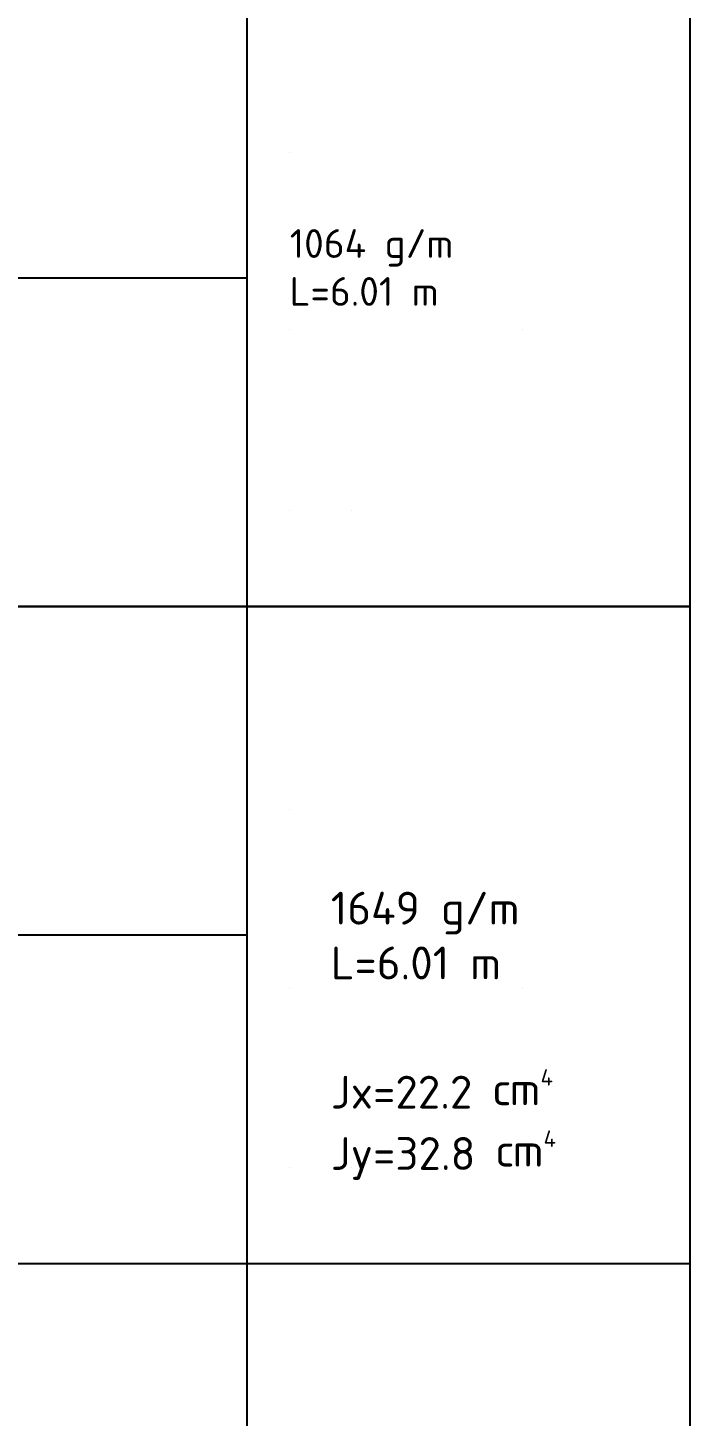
# Model space of a CAD drawing. Extents: x -4122 to 3414, y -5760 to 3840.
# Drawn here: x 780.6 to 941.9, y 762.9 to 1100.9 of the extents above; entities that cross this region are included whole.
import ezdxf

# ---------------------------------------------------------------- set-up
doc = ezdxf.new("R2010")
doc.units = 0
doc.layers.get('DEFPOINTS').update_dxf_attribs({"linetype": 'CONTINUOUS'})
doc.layers.add('TEXT', color=7, linetype='CONTINUOUS')
doc.layers.add('UNMOVABLE', color=4, linetype='CONTINUOUS')
doc.styles.add('ETEM_NAN', font='isocpeur.ttf')

# ---------------------------------------------------------------- blocks, each defined once
blk = doc.blocks.new('E_75_TEST_PAGE')
at = {"layer": 'DEFPOINTS', "color": 3}
for p, q in [((278.81, 0), (278.81, -960)), ((386.8, -960), (386.8, 0)), ((386.8, -160), (73.06, -160))]:
    blk.add_line(p, q, dxfattribs=at)
at = {"layer": 'DEFPOINTS'}
for p, q in [((289.27, -49.4), (289.27, -49.4)), ((278.81, -80), (73.06, -80)), ((289.27, -92.6), (289.27, -92.6)), ((345.86, -92.6), (345.86, -92.6)), ((289.27, -136.6), (289.27, -136.6)), ((304.27, -136.6), (304.27, -136.6)), ((289.27, -849.4), (289.27, -849.4)), ((278.81, -880), (73.06, -880)), ((289.27, -892.6), (289.27, -892.6)), ((345.86, -892.6), (345.86, -892.6)), ((289.27, -936.6), (289.27, -936.6)), ((304.27, -936.6), (304.27, -936.6))]:
    blk.add_line(p, q, dxfattribs=at)
at = {"layer": 'DEFPOINTS', "color": 3}
blk.add_lwpolyline([(386.8, -960), (0, -960), (0, 0), (386.8, 0)], dxfattribs=at)

msp = doc.modelspace()

# ---------------------------------------------------------------- block references
at = {"layer": 'UNMOVABLE'}
for p in [(555.08, 1920), (555.08, 960)]:
    msp.add_blockref('E_75_TEST_PAGE', p, dxfattribs=at)

# ---------------------------------------------------------------- texts
at = {"layer": 'TEXT', "attachment_point": 1, "style": 'ETEM_NAN'}
for s, insert, char_height, width in [('{\\C7;1064 g/m\\PL=6.01 m}', (844.35, 1051.91), 7, 47.9665), ('Jx=22.2 {\\A1;\\fISOCPEUR|b0|i0|c204|p34;\\C256;с\\fISOCPEUR|b0|i0|c161|p34;m\\H0.5x;\\C7;\\S4^  ;}\\PJy=32.8 {\\A1;\\fISOCPEUR|b0|i0|c204|p34;\\C256;с\\fISOCPEUR|b0|i0|c161|p34;m\\H0.5x;\\C7;\\S4^  ;}', (854.35, 847.4), 8, 74.95)]:
    msp.add_mtext(s, dxfattribs=dict(at, insert=insert, char_height=char_height, width=width))
at = {"layer": 'TEXT', "color": 7, "insert": (854.35, 890.6), "char_height": 8, "width": 74.95, "attachment_point": 1, "style": 'ETEM_NAN'}
msp.add_mtext('1649 g/m\\PL=6.01 m', dxfattribs=at)

doc.saveas('drawing.dxf')
